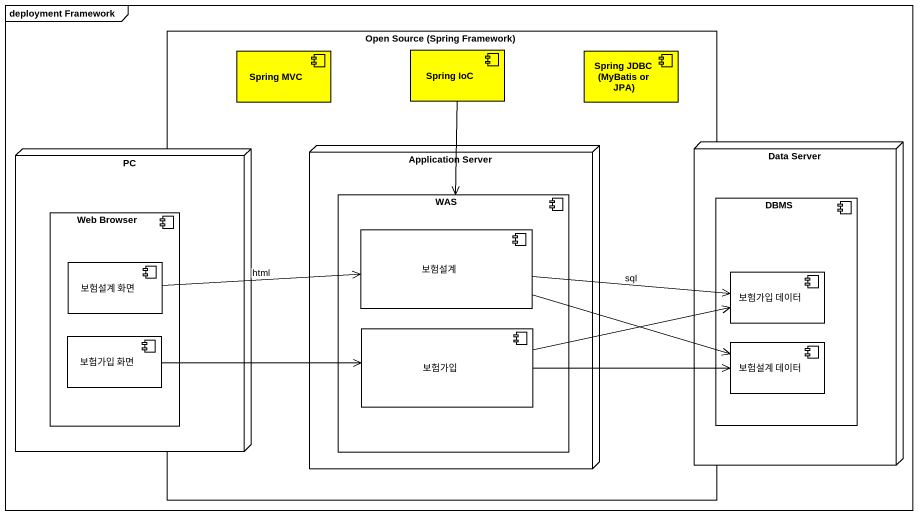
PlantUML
@startuml
mainframe deployment Framework
rectangle "Open Source (Spring Framework)" as Open_Source_Spring_Framework {
  component "Spring MVC" as Spring_MVC #FFFF00
  component "Spring IoC" as Spring_IoC #FFFF00
  component "Spring JDBC (MyBatis or JPA)" as Spring_JDBC_MyBatis_or_JPA #FFFF00
  node "Application Server" as Application_Server {
    component WAS {
      component 보험설계
      component 보험가입
    }
  }
}
node "Data Server" as Data_Server {
  component DBMS {
    component "보험가입 데이터" as 보험가입_데이터
    component "보험설계 데이터" as 보험설계_데이터
  }
}
node PC {
  component "Web Browser" as Web_Browser {
    component "보험설계 화면" as 보험설계_화면
    component "보험가입 화면" as 보험가입_화면
  }
}
Spring_IoC --> WAS
보험설계 -right-> 보험가입_데이터 : sql
보험설계 -right-> 보험설계_데이터
보험설계_화면 -right-> 보험설계 : html
보험가입_화면 -right-> 보험가입
보험가입 -right-> 보험가입_데이터
보험가입 -right-> 보험설계_데이터
@enduml
